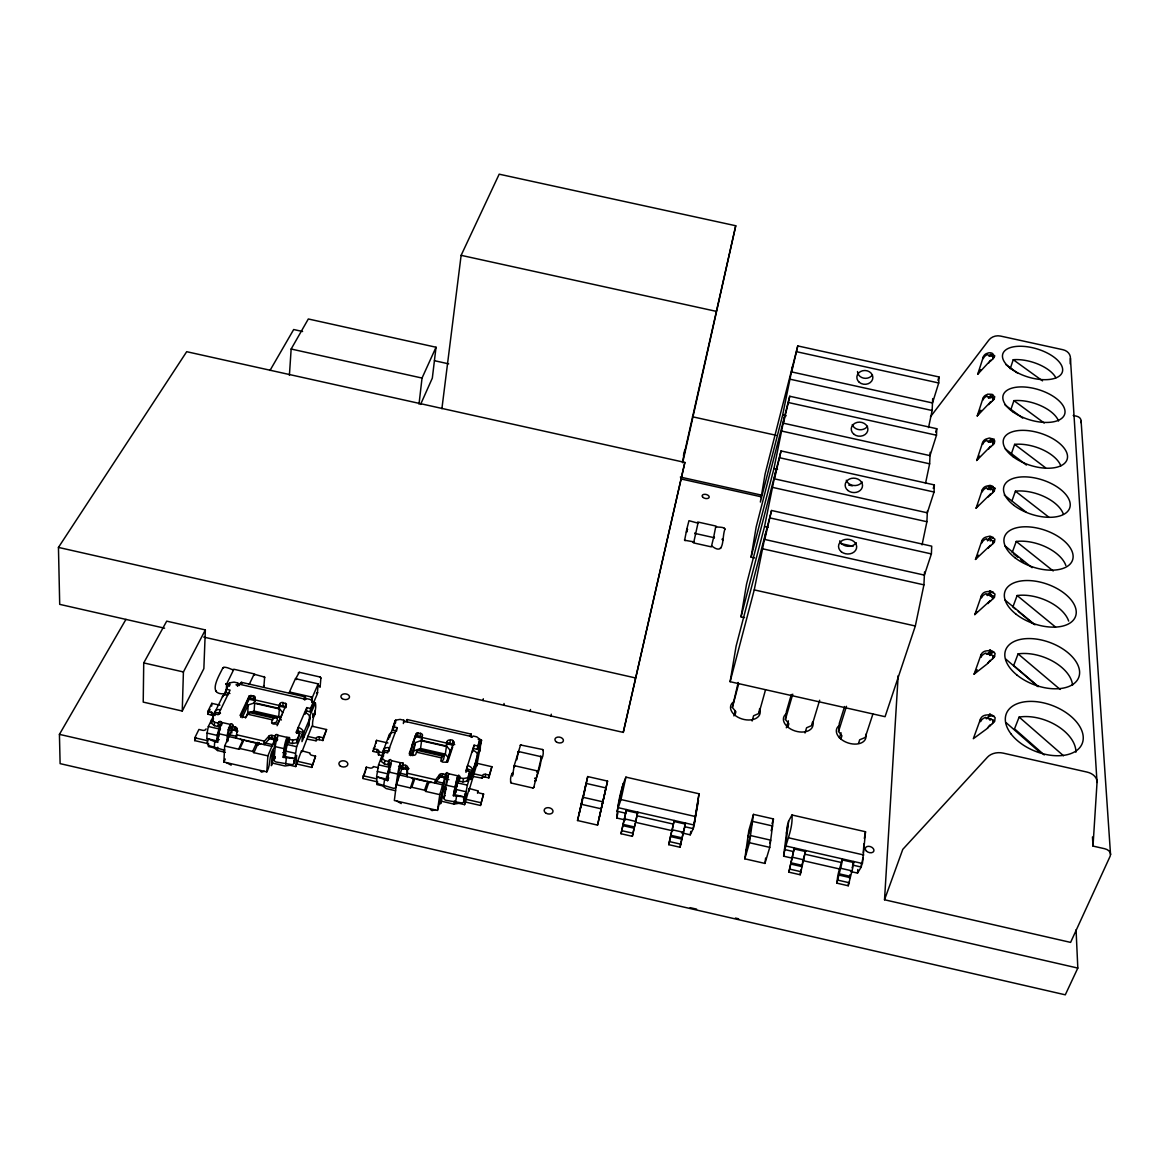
<?xml version="1.0" encoding="UTF-8"?>
<svg xmlns="http://www.w3.org/2000/svg" width="1169" height="1169" viewBox="0 0 1169 1169"><rect width="100%" height="100%" fill="white"/><g stroke="black" fill="none" stroke-linecap="round" stroke-linejoin="round"><path stroke-width="1.5" d="M143.729 662.911L143.217 702.101L182.247 711.03L203.859 668.639L205.349 629.93L166.714 621.148L143.729 662.911L183.416 671.956L205.349 629.93M231.783 733.036L232.134 726.27L235.217 726.972A2.645 1.783 1.6 0 1 237.059 728.813L236.869 732.232A2.645 1.783 1.6 0 0 235.027 730.391L231.959 729.69L224.667 745.983L223.878 762.042L266.795 771.876C271.179 764.394 268.359 754.955 274.204 747.795C274.627 745.866 273.385 730.552 278.134 735.345A8.607 1.49 -76.2 0 0 275.256 746.64L274.043 760.011A2.616 1.973 23.3 0 0 276.322 762.056L291.549 764.555A2.616 2.017 -0.3 0 0 294.223 763.225L294.296 760.259A2.616 2.017 -0.3 0 1 293.989 760.727M222.826 696.856L229.548 682.857L234.005 682.097L237.702 682.944L238.155 684.815L239.777 684.303L303.779 698.887L304.656 699.968L306.585 698.638L310.282 699.471L313.277 701.941L313 705.316L310.194 711.833L306.483 710.986L305.065 714.274M182.247 711.03L183.416 671.956M313.277 701.941L310.486 708.458L306.775 707.61L296.005 732.495L299.775 733.358L296.955 742.695L292.44 743.528L288.655 742.666C286.58 731.867 283.629 759.061 283.219 757.351L294.807 758.579L294.223 763.225M289.225 741.336L289.503 737.478L286.975 737.361A8.607 1.461 -76.3 0 0 284.096 748.671L283.219 757.351M207.965 743.645L194.697 740.605L194.799 737.8L198.92 729.456L202.632 730.304A2.601 1.753 0.8 0 0 205.627 729.631L206.08 728.886M625.503 820.024L616.75 818.022C617.7 804.17 620.447 789.952 625.926 777.122L699.033 793.78L693.261 828.646L690.221 834.827L681.483 832.825M207.834 711.41L211.501 712.242A2.572 1.724 1.1 0 1 213.153 714.434L212.875 717.547L213.153 716.787A2.572 1.724 1.1 0 0 211.384 715.033L207.717 714.201L207.834 711.41L211.808 703.343L219.933 705.185M220.415 713.148L219.129 713.821L220.415 713.148L215.228 712.418L208.345 726.49L207.074 733.095L206.855 738.574L216.893 740.883L218.954 736.09L219.787 725.978L217.142 735.389L216.893 740.883M208.535 743.338L208.403 746.553L214.044 747.839L217.566 750.527L225.354 752.31M211.384 715.033L211.501 712.242M211.691 706.12L211.808 703.343M221.292 725.335L219.114 724.838L218.121 726.534L214.351 725.671L211.399 723.129L211.531 719.695L214.497 722.237L218.282 723.1C219.407 718.993 223.6 722.72 221.262 725.803M771.555 510.488L764.745 539.464L924.387 575.119L931.386 553.916L931.722 546.171L771.555 510.488L736.105 646.136L730.114 681.702L885.065 716.699L915.327 625.999L923.919 584.851L924.533 571.992M781.053 450.927L774.492 478.852L927.324 512.811L934.046 492.017L934.352 484.916L781.053 450.927L746.538 584.149L741.029 616.837L744.565 617.627M789.747 396.262L783.449 423.207L930.013 455.632L936.486 435.233L936.764 428.716L789.747 396.262L756.168 527L751.082 557.16L754.648 557.949M797.769 345.922L791.691 371.932L932.497 402.954L938.722 382.979L938.985 376.959L797.769 345.922L765.067 474.132L760.361 502.056L782.66 414.98L792.64 366.043M225.339 693.685C206.387 695.789 219.027 675.989 222.797 668.025C224.989 665.073 235.495 671.868 232.923 669.413M214.351 725.671L214.497 722.237M215.081 715.516L215.228 712.418M307.345 739.144L316.083 740.781L316.594 737.595A2.557 1.739 4 0 1 319.473 736.923L323.17 737.756L326.575 729.544L311.889 726.183L301.938 751.901M218.121 726.534L218.282 723.1M217.566 750.527L217.712 747.21M218.749 725.218L218.91 721.799M1070.205 363.837L1070.439 358.43A10.682 9.031 -8.4 0 0 1062.913 349.721L1000.562 336.073A10.594 9.089 -6 0 0 988.857 340.077L930.466 416.807M922.049 544.9L926.9 521.725L927.397 511.014M925.512 483.44L929.633 463.815L930.173 452.345M928.537 427.591L932.131 410.509L932.701 398.6M249.289 684.289L254.243 673.899L233.873 669.252L226.611 684.07L226.245 692.691L229.942 693.524M229.372 686.261L229.548 682.857M230.059 727.805C230.059 717.839 236.839 729.31 230.059 727.805A3.916 0.774 -76.1 0 0 228.744 732.934L228.087 740.971M235.027 730.391L235.217 726.972M237.512 686.335L237.702 682.944M247.696 713.222L248.179 704.965L254.652 702.832L254.141 711.073L247.696 713.222L245.446 718.029M240.624 717.24L249.143 699.164L249.333 695.76L253.425 695.803A2.586 1.724 2.4 0 1 255.134 697.981L254.93 701.385M250.955 695.234L250.75 698.638L249.143 699.164M312.941 713.309L312.737 716.831L315.089 714.011L315.309 710.489M253.425 695.803L253.22 699.194A2.586 1.724 2.4 0 1 255.047 700.947M255.134 697.981L254.097 703.183L278.85 708.823L279.902 703.636A2.586 1.724 3.2 0 1 283.103 702.569L286.463 704.235L277.608 724.049L273.473 724.02A2.616 1.768 2.8 0 1 271.719 721.784L272.582 719.885A7.248 1.286 -76.3 0 1 273.838 718.131L277.418 717.722L277.243 720.119L276.308 722.223L272.348 723.29M1092.474 836.96L1093 846.078L1104.72 848.738A8.388 5.903 0.3 0 1 1110.155 856.19L1070.599 942.389L884.524 899.765L898.172 675.624M263.873 686.788L264.647 677.114L255.017 674.455L253.936 675.112L255.017 674.455M1093 846.078L1097.033 782.47L1070.439 358.43M275.022 736.075L271.953 735.374A2.645 1.797 2.6 0 0 268.928 736.105L264.399 741.161L264.165 744.565L268.695 739.509A2.63 1.797 2.6 0 1 271.719 738.779L274.788 739.495L275.723 737.785L277.579 737.873M289.401 375.322L291.154 349.02L308.324 318.976L436.037 347.237L432.325 378.128L420.592 404.416M268.695 739.509L268.928 736.105M266.795 771.876L267.876 755.875L274.788 739.495L268.738 738.121M271.719 738.779L271.953 735.374M272.494 763.109L273.385 750.425L272.26 752.982L271.369 765.68L272.494 763.109L284.988 765.973L290.058 765.257L295.728 766.557L301.485 750.717L310.033 753.041A2.586 1.768 3.7 0 0 311.816 755.291L315.542 756.153L311.787 767.419L296.809 764M275.373 738.165L275.606 734.76M278.85 708.823L279.902 703.636M281.378 720.002L278.777 716.699L279.362 708.472L256.42 703.241M283.103 702.569L282.854 705.959A2.586 1.724 3.1 0 0 279.654 707.026M285.587 703.139L285.908 706.777M621.996 792.144L622.376 787.044M862.854 858.134L861.232 867.047L857.535 873.097L850.491 871.475M863.263 852.756L863.935 843.799M788.607 821.164L785.626 845.932L862.459 863.496L865.513 831.744L791.983 814.983L788.607 821.164L786.416 833.146M214.248 747.839L214.716 741.672L207.541 738.589L207.278 743.309A2.601 1.768 45.5 0 0 209.295 745.72L223.615 749.987A2.616 1.973 24.7 0 0 224.886 750.001M295.728 766.557L296.619 755.393L294.88 758.739L284.798 756.431L287.764 741.526L287.326 743.323M286.712 740.766L286.975 737.361L278.134 735.345M861.495 863.467L861.232 867.047L852.508 865.06M226.801 742.11L227.312 735.666A8.607 1.71 -76.1 0 1 230.235 724.385L221.423 722.369A8.607 1.753 -76 0 0 218.486 733.65L217.829 742.373L214.716 741.672M288.655 742.666L289.488 737.931M857.535 873.097L857.812 869.502M292.44 743.528L292.703 740.123L297.233 739.29L299.775 733.358M294.88 758.739L296.634 746.684L302.742 732.422L297.905 730.859L298.183 727.454A5.977 4.252 21.8 0 1 303.589 733.109L303.487 737.376L304.188 736.412M296.955 742.695L297.233 739.29M836.872 883.165L840.584 868.26A6.488 0.774 -78 0 0 842.25 859.931L842.338 858.908L839.05 870.642A6.503 0.774 -78.1 0 0 837.442 878.27L836.872 883.165L848.256 885.766L851.982 870.861A6.488 0.804 -78.1 0 0 853.648 862.532L853.721 861.509L852.917 863.876M302.742 732.422L301.982 741.614L308.718 725.803L308.981 722.734M306.483 710.986L306.775 707.61M309.244 719.68L309.507 716.626L315.382 702.89L312.108 702.145M310.194 711.833L310.486 708.458M304.641 712.52A5.918 4.238 21.9 0 1 309.99 718.146L308.441 726.431M311.991 702.262L312.415 697.206L318.187 683.865L295.436 678.692L289.474 691.99L312.415 697.206M312.693 726.504C311.509 718.307 317.164 710.869 315.382 702.89M318.187 683.865L317.31 693.933L313 703.972M311.787 767.419L315.542 756.153M319.4 686.729L320.131 686.846L320.89 678.108L320.248 677.056L299.322 672.292L295.625 678.794L296.239 679.554L296.546 678.327L295.625 678.794M237.059 728.813L236.343 738.209L236.533 734.775L264.399 741.161M316.083 740.781A2.557 1.739 3.9 0 1 319.225 739.685L319.473 736.923M319.225 739.685L322.907 740.532L323.17 737.756M326.575 729.544L322.907 740.532M840.832 739.246L841.928 735.769L838.538 731.458L839.327 723.26L844.602 706.514M699.033 793.78L694.211 825.051L617.817 807.589L623.194 783.435M285.704 764.205L286.332 758.067M516.844 759.762L518.32 751.477L541.539 756.781L540.546 757.234L540.823 755.978C542.241 765.637 535.446 777.327 533.941 787.307L532.845 787.994L511.204 783.04C509.801 781.038 510.678 773.82 513.059 772.826L512.767 774.083L512.051 773.279M788.87 872.162L794.336 847.934L788.87 872.162L800.224 874.763L805.689 850.521L804.944 852.902M378.522 767.755L373.291 766.557L372.911 767.317A2.572 1.783 5.4 0 1 370.032 768.033L366.292 767.171L362.741 778.496L377.733 781.944M365.985 769.933L366.292 767.171M541.685 759.207L540.969 758.418L540.677 759.66C543.044 758.652 544.009 751.506 542.635 749.519L520.556 744.974L514.199 765.637L512.548 776.084M805.003 732.992L806.581 727.761L812.017 725.452L812.382 722.194M848.256 885.766L848.621 882.507M383.607 755.992L378.435 754.809L378.639 754.034A2.543 1.753 5.6 0 0 376.725 752.251L373.043 751.404L376.506 740.372L387.933 742.987M376.184 743.119L376.506 740.372M376.725 752.251L377.046 749.504L373.349 748.657M419.013 404.138L422.038 378.055L436.037 347.237M382.906 753.713L383.257 750.732A5.962 4.281 19.4 0 1 389.555 747.751L389.145 751.112L383.973 750.396L378.566 764.833L376.579 776.844L386.676 779.153L389.759 764.248L386.676 779.153M471.209 736.368L471.268 734.147L407.104 719.519M377.149 781.36L376.783 784.531L382.453 785.831L386.165 788.564L395.575 790.712M447.245 780.541L448.648 773.732L446.996 772.548L445.667 774.506L443.957 786.05L437.484 810.409L394.348 800.517L396.335 784.691L402.589 766.674L402.998 762.831L400.485 762.714A8.621 0.95 -76.6 0 0 397.708 774.068L395.721 787.292A2.601 2.002 19.9 0 1 393.076 788.213L378.566 783.888A2.601 1.856 42.1 0 1 376.579 781.476L377.134 776.83L387.626 780.658L388.839 772.037A8.621 0.994 -76.6 0 1 391.615 760.698C389.54 757.088 388.196 762.802 388.181 764.833L384.382 763.956L381.24 761.37L381.635 757.994L383.87 751.988L387.655 752.851L397.022 727.615L393.295 726.767L392.886 730.128L396.598 730.976L397.022 727.615M716.539 526.518C713.485 527.716 724.444 526.079 724.97 529.177C721.609 536.892 725.394 556.912 711.57 545.821M792.436 858.207L783.639 856.19C785.568 842.148 793.108 829.785 791.983 814.983M383.476 755.364L383.973 750.396M384.382 763.956L384.791 760.581L381.635 757.994M395.166 732.598A5.903 4.267 19.5 0 0 388.926 735.593L388.444 739.378M389.569 737.449L395.137 720.499L395.429 722.603M388.181 764.833L389.087 760.113M783.639 856.19L787.511 824.715M395.341 723.523L395.75 720.177L400.076 719.373L403.787 720.221L403.363 723.567M441.897 408.726L461.127 255.339L499.178 174.181L735.739 225.749L682.681 462.734M396.963 783.961L400.485 762.714L391.615 760.698M408.171 769.421L402.107 768.018L403.013 763.299M405.628 765.344A2.616 1.812 6.4 0 1 407.616 767.215L407.236 776.713L407.177 770.59A2.616 1.812 6.4 0 0 405.19 768.72L405.628 765.344L402.531 764.643M407.177 770.59L407.616 767.215M532.845 787.994L533.941 787.307M787.833 727.25L788.856 723.757L785.407 719.432L786.459 711.293L791.34 694.488M769.757 847.364L773.44 818.928L753.479 814.384L748.847 830.414L744.799 858.82L764.935 863.423L769.757 847.364L749.475 842.717L753.479 814.384M409.413 755.218L416.471 733.314L420.504 733.328A2.572 1.739 6.9 0 1 422.404 735.564L421.293 740.751L446.178 746.436L447.289 741.234A2.572 1.753 7.8 0 1 450.343 740.138C454.507 738.107 454.873 747.02 452.345 744.039L452.827 740.708M412.657 755.642L415.477 742.578L421.644 740.372L446.5 746.041L450.357 750.527L449.875 753.786M764.935 863.423L765.637 858.017M418.02 732.758L417.567 736.119L416.032 736.66M420.504 733.328L420.051 736.689A2.557 1.753 6.9 0 1 421.951 738.91M421.293 740.751L422.404 735.564M414.411 750.717L420.548 748.496L421.644 740.372M800.224 874.763L800.882 869.911M383.651 786.05L384.499 779.942M389.452 772.665L389.949 769.217M477.522 793.24L477.858 790.858L469.222 788.505L464.59 804.652L458.891 803.337L453.981 804.097L441.414 801.218L440.538 803.848L443.256 788.71L446.412 789.426M439.661 774.55L435.701 779.752L435.219 783.113L439.179 777.911L439.661 774.55A2.616 1.827 7.6 0 1 442.569 773.79L445.667 774.506M473.416 776.523L482.169 778.159L482.841 775.018A2.543 1.768 8.9 0 1 485.603 774.302L489.314 775.149L491.886 766.718L477.127 763.342L468.798 791.238L469.222 788.505M378.435 754.809L378.873 751.725A2.557 1.753 5.6 0 0 377.046 749.504M416.471 733.314L409.238 753.537L412.715 755.247A2.601 1.783 6.7 0 0 415.843 754.122L416.529 752.178A7.262 0.745 -76.7 0 1 417.435 750.352L419.642 749.621L444.483 755.291L443.416 759.806L441.195 761.282M988.784 362.974L990.742 360.227L977.722 374.241L983.29 357.013A6.371 5.874 22.6 0 1 987.264 353.316C990.523 351.577 996.762 354.339 989.661 355.683L987.264 354.645A6.488 4.851 -21.3 0 0 983.275 358.576L983.29 357.013M988.653 404.635L990.669 401.829L977.226 415.916L982.968 398.351A6.59 5.991 22.5 0 1 987.074 394.611L987.527 394.201C992.802 394.216 996.353 394.216 988.477 398.191A6.649 1.87 -59.9 0 1 990.684 395.56L990.552 396.145M446.178 746.436L447.289 741.234M448.195 757.527L445.316 754.151L446.5 746.041M439.179 777.911A2.616 1.827 7.6 0 1 442.072 777.151L442.569 773.79M437.484 810.409L439.792 794.642L446.105 773.147M450.343 740.138L449.846 743.484A2.557 1.753 7.8 0 0 446.806 744.58M441.414 801.218L443.256 788.71M752.12 721.01L753.581 715.764L758.929 713.441L759.645 708.575M988.506 449.203L990.596 446.339L976.685 460.469L982.632 442.554A6.839 6.123 22.4 0 1 986.884 438.77L989.412 438.039C994.731 439.763 994.585 438.083 988.331 442.291A6.853 2.017 -60.1 0 1 990.611 439.617L990.479 440.216M480.43 747.59L479.772 751.433A2.513 1.578 36 0 1 478.589 751.988M988.346 496.957L990.508 494.049L976.1 508.179L982.267 489.928A7.087 6.254 22.3 0 1 986.665 486.099L990.085 485.354C996.09 487.152 991.414 486.289 988.17 489.533A7.072 2.163 -60.3 0 1 990.523 486.845L990.391 487.444M988.185 548.29L990.421 545.324L975.487 559.425L981.872 540.809A7.365 6.386 22.3 0 1 986.431 536.951L989.982 536.133C998.121 539.377 989.515 535.694 987.586 540.896M987.995 603.599L990.333 600.574L974.814 614.602L981.449 595.635A7.672 6.517 22.4 0 1 986.183 591.733L990.45 591.28L989.88 590.827C998.341 594.407 989.5 590.053 987.381 595.576M453.397 795.724L457.532 775.763L448.648 773.732A8.636 0.731 -76.8 0 0 445.915 785.1L443.869 798.325A2.601 2.002 18.3 0 0 446.076 800.356L461.287 802.84A2.601 1.987 -5.8 0 0 464.02 801.51L464.882 796.922L453.397 795.724C453.119 795.592 460.031 761.808 459.11 781.053L462.924 781.915L467.279 781.038L469.207 774.959L469.733 771.613L465.934 770.736L474.103 745.194L477.843 746.041L479.962 739.363L476.762 736.85L473.05 736.002C472.349 739.232 468.477 736.032 471.268 734.147M456.947 786.591L458.131 779.884L454.96 794.788L465.087 797.112L466.329 793.634L464.59 804.652M453.981 804.097L454.478 800.838M455.72 792.714L456.451 789.849M459.11 781.053L460.06 776.348M987.805 663.378L990.231 660.295L987.118 663.963L974.098 674.177L980.996 654.859A7.993 6.649 22.5 0 1 985.92 650.943L990.362 650.461L989.748 649.935L994.03 652.039L990.099 651.834L987.6 653.997A7.862 2.747 -61.6 0 1 990.245 651.235L990.099 651.834M462.924 781.915L463.435 778.569L467.805 777.692L469.733 771.613M987.586 728.17L990.114 725.028L986.884 728.755L973.324 738.706L980.499 719.052A8.358 6.795 22.6 0 1 985.628 715.107L990.245 714.624L989.617 713.996L994.074 716.217L989.982 715.793L986.914 718.614M465.963 772.373L467.6 765.563A5.947 4.296 17.3 0 1 472.714 771.175L472.159 775.339L477.551 755.817A5.903 4.296 17.3 0 0 472.495 750.235M467.279 781.038L467.805 777.692M465.087 797.112L467.352 785.13L471.969 770.503L467.074 768.924L468.184 770.137M472.495 751.901L474.103 745.194M483.016 700.567L483.308 698.77M471.969 770.503L470.522 779.562L475.637 763.342M473.577 748.525L477.303 749.387L477.843 746.041M476.368 758.813L481.54 740.196L478.238 739.436M479.962 739.363L477.303 749.387M477.127 763.342L476.689 766.075L481.54 740.196M730.114 681.702L754.239 589.892L765.973 531.88M741.029 616.837L764.526 526.561L775.617 471.896M751.082 557.16L773.966 468.462L784.472 416.807M445.111 793.342L445.886 788.593M446.397 785.422L447.055 781.447M734.95 715.267L735.885 711.76L732.364 707.42L738.18 682.477M465.408 802.022L480.474 805.47L483.571 794.014L479.831 793.152A2.572 1.797 8.8 0 1 477.858 790.858M482.169 778.159A2.543 1.768 8.9 0 1 485.164 777.034L485.603 774.302M483.571 794.014L480.474 805.47M804.447 855.124L802.504 862.284M455.515 802.519L456.524 796.44M485.164 777.034L488.861 777.882L489.314 775.149M491.886 766.718L488.861 777.882M503.751 705.272L504.058 703.49M690.221 834.827L690.835 831.334M864.329 838.436L865.513 831.744M530.171 711.278L530.492 709.495M697.396 522.251L697.981 523.157L688.965 520.687L686.802 529.133L684.61 540.253L693.86 541.861L692.939 542.431M684.406 827.667L685.531 823.064L684.201 829.595M534.701 781.33L535.709 780.892L541.539 756.781M683.544 832.343L672.204 829.756L674.206 820.477L668.756 844.661L680.08 847.262L684.245 828.47M550.935 715.998L551.271 714.215M680.08 847.262L680.679 844.062M713.587 537.579L715.852 526.05L698.214 522.105L693.626 542.913L711.337 546.873L713.587 537.579L695.803 533.605M668.756 844.661L671.386 832.284M680.986 842.469L684.055 829.332M980.499 719.052L980.47 721.668A8.3 5.304 -14.5 0 1 985.613 717.328L986.168 718.657L987.951 717.839L988.667 718.935L990.903 718.745L989.617 719.972L991.663 719.388L994.614 721.156L989.968 726.022M990.625 354.938L990.757 354.353A6.459 1.753 -59.7 0 0 989.091 356.282M980.996 654.859L980.966 657.285A7.978 5.26 -15.4 0 1 985.905 652.989L986.446 654.231L988.141 653.442L988.842 654.465L990.976 654.289L989.748 655.444L991.721 654.888L994.541 656.627L990.085 661.259M577.515 820.521L587.715 776.567L607.559 781.097L597.534 825.109L577.515 820.521L582.615 799.669M579.239 813.507L582.659 797.2L602.751 801.788L599.171 818.081M584.295 792.83L587.715 776.567M621.031 833.731L626.482 809.562L624.407 818.826L635.731 821.412L637.777 812.148L632.327 836.332L621.031 833.731L623.778 821.398M534.861 780.717L535.709 780.892M801.393 866.887L802.124 863.686M632.327 836.332L635.045 823.97M981.449 595.635L981.434 597.87A7.686 5.217 -16.3 0 1 986.168 593.633L986.694 594.787L988.331 594.027L988.989 594.992L991.049 594.831L989.865 595.912L991.765 595.401L994.468 597.096L990.187 601.524M597.534 825.109L607.559 781.097M602.4 804.184L605.966 787.935L586.049 783.391L582.966 798.032L583.872 794.54M625.634 813.186L616.998 811.213L620.973 799.538L625.926 777.122M682.375 462.164L735.739 225.749M203.713 637.076L623.267 732.393L684.859 462.427L186.689 351.694L58.45 547.413L59.707 604.358L164.595 628.191M684.859 462.427L623.267 732.393M616.75 818.022L617.904 812.835M981.872 540.809L981.858 542.884A7.409 5.144 -17.3 0 1 986.431 538.704L986.928 539.786L988.506 539.055L991.122 539.8L989.968 540.838L991.809 540.356L994.41 542.007L990.289 546.244M390.256 767.507L390.957 764.789M683.47 455.53L684.698 450.24M990.304 538.164L990.435 537.565A7.321 2.338 -60.7 0 0 987.995 540.283M685.063 540.677L684.493 539.771M982.267 489.928L982.252 491.842A7.16 5.085 -18.2 0 1 986.651 487.721L987.133 488.744L991.18 488.744L990.085 489.723L991.838 489.27L994.351 490.892L990.377 494.955M990.201 592.815L990.348 592.215A7.584 2.528 -61.1 0 0 987.805 594.948M982.632 442.554L982.618 444.337A6.912 5.012 -19.2 0 1 986.87 440.289L987.337 441.254L991.239 441.224L990.172 442.174L991.882 441.736L994.308 443.314L990.464 447.216M312.634 717.225L315.089 714.011M852.099 867.749L852.303 866.901M982.968 398.351L982.968 400.017A6.693 4.939 -20.2 0 1 987.074 396.028L987.527 396.949L991.297 396.905L990.26 397.811L991.911 397.402L994.249 398.936L990.552 402.691M698.492 800.604L693.261 828.646L684.596 826.673M989.982 715.793L990.128 715.194A8.183 2.981 -62.2 0 0 987.381 717.956M724.385 528.271L724.97 529.177M732.364 707.42L738.676 683.748M720.046 548.495L720.952 547.925M733.913 715.925L735.316 710.679M758.929 713.441L765.52 689.812M747.853 837.428L752.5 821.383L772.534 825.957L771.087 830.75M745.822 851.631L750.483 835.543L770.692 840.16L769.728 843.375M744.799 858.82L749.475 842.717M785.407 719.432L792.757 694.167M786.328 727.805L788.374 720.835M772.008 823.736L773.44 818.928M812.017 725.452L819.659 700.246M937.947 380.29L938.985 376.959M472.714 771.175L477.551 755.817M838.538 731.458L846.473 706.31M992.598 658.936L993.299 655.721L993.679 657.782M992.583 723.611L993.314 720.236L993.723 722.384M935.697 432.106L936.764 428.716M839.4 737.96L841.052 732.758M992.627 492.85L993.241 490.03L993.592 491.857M992.613 544.082L993.255 541.13L993.621 543.03M992.598 599.288L993.27 596.205L993.65 598.177M992.642 400.733L993.226 398.118L993.548 399.813M992.627 445.184L993.241 442.481L993.562 444.235M990.625 361.046L992.642 359.146L993.212 356.633L989.617 355.595M933.242 488.379L934.352 484.916M858.557 743.25L859.683 739.787L865.206 737.493L872.892 714.069M277.331 740.298L277.608 739.451M453.806 741.818L447.04 762.159L442.963 762.159A2.601 1.797 7.6 0 1 441.02 759.865L442.32 756.343L444.483 755.291M447.669 762.13L452.739 746.859M446.5 762.086L450.357 750.527M1010.206 368.746L1013.245 359.716A29.897 14.335 16.7 0 1 1055.855 377.806M425.721 791.428L428.716 782.616L427.576 781.389L424.581 790.2L425.721 791.428L439.792 794.642M992.992 442.393L994.132 439.033M463.421 798.938A2.601 1.987 -5.8 0 0 463.757 798.471L464.195 800.999M1010.776 409.837L1013.918 400.646A30.92 15.285 17.2 0 1 1058.544 421.015M443.869 797.784L444.863 794.92M443.869 798.325L444.863 795.461M410.392 787.921L413.461 779.124L414.863 778.481L411.795 787.278L410.392 787.921L396.335 784.691M1011.39 453.718L1014.648 444.366A32.031 16.337 17.7 0 1 1060.809 465.861M542.635 749.519L543.307 750.6M410.801 755.715L415.477 742.578M1012.033 500.697L1015.408 491.185A33.229 17.506 18.2 0 1 1063.249 513.907M412.043 744.945L415.053 736.514L421.936 738.092M884.524 899.765L902.775 849.366L987.498 757.147A14.189 10.463 1.9 0 1 1003.207 753.128L1086.995 772.066A14.335 10.404 -0.1 0 1 1097.033 782.47M1012.149 552.703L1016.241 541.452A34.515 18.792 18.9 0 1 1065.85 565.504M403.787 720.221L403.831 721.887L405.95 721.609A8.402 0.95 -76.8 0 1 407.221 721.784M1068.656 621.075A35.918 20.238 19.6 0 0 1017.132 595.532L1012.88 606.974L1015.569 609.195M383.257 750.732L388.926 735.593M393.295 726.767L395.75 720.177M381.24 761.37L382.921 756.869M392.886 730.128L394.727 725.175M511.204 783.04L510.517 781.944M363.281 777.078L365.444 771.365M373.043 751.404L374.928 746.436M1072.528 685.355A37.437 21.846 20.6 0 0 1018.097 653.895L1013.669 665.497L1038.277 686.466M521.257 744.653L520.19 745.325M387.626 780.658L388.736 777.838L386.208 777.253M1075.875 752.222A39.118 23.643 21.6 0 0 1057.171 725.861A39.118 23.643 21.6 0 0 1019.134 717.079L1014.531 728.828L1044.253 754.94M303.589 733.109L309.99 718.146M296.824 733.372L297.905 730.859L299.089 732.086L297.905 730.859M277.111 725.744L282.138 714.493M267.876 755.875L253.892 752.675L252.679 751.433L256.581 742.856L257.779 744.083L260.702 743.82M256.435 745.121L257.662 742.403M253.892 752.675L257.779 744.083M258.013 745.384L259.24 742.651M238.637 749.183L242.611 740.62L243.926 739.962L239.966 748.525L238.637 749.183L224.667 745.983M994.614 721.156L995.17 717.649L992.583 715.53M277.418 717.722L252.709 712.082L248.88 712.447A7.248 1.388 -76.2 0 0 247.565 714.171L246.688 716.056A2.616 1.753 2 0 1 243.4 717.152L240.04 715.472L249.333 695.76M1076.064 929.837L1077.818 968.078L1065.295 994.819L60.116 763.635L59.429 734.366L125.96 619.365M242.158 717.766L248.179 704.965M223.878 762.042L225.296 759.032M246.001 703.986L248.325 699.062L255.163 700.611M232.134 726.27L232.763 724.97M273.999 759.47L275.329 756.694M274.043 760.011L275.358 757.234M994.541 656.627L995.082 653.383L992.583 651.498M211.399 723.129L213.532 718.73M194.697 740.605L196.071 737.829M207.717 714.201L210.099 709.349M994.468 597.096L994.994 594.086L992.598 592.405M994.41 542.007L994.907 539.201L992.613 537.711M994.351 490.892L994.834 488.277L992.613 486.932M284.798 756.431L285.864 754.429M994.308 443.314L994.775 440.874L992.627 439.676M994.249 398.936L994.702 396.642L992.627 395.575M992.642 359.146L994.804 355.931L992.642 354.324M269.981 370.485L293.682 329.526L302.581 331.499M977.722 374.241L980.601 369.682M977.226 415.916L980.849 410.202M976.685 460.469L979.505 456.071M976.1 508.179L978.044 505.169M975.487 559.425L978.278 555.143M974.814 614.602L976.758 611.665M974.098 674.177L977.109 669.662M457.021 779.124L458.569 778.539L459.549 779.694M445.608 776.508L447.172 775.924L448.151 777.093M400.046 766.09L401.625 765.52L402.589 766.674M388.678 763.489L391.191 763.591M264.077 676.515L264.72 677.567M216.25 691.61L215.607 690.543M298.241 672.949L299.322 672.292M222.797 668.025L223.863 667.353M264.267 771.292L261.578 772.139L260.307 771.029M434.956 809.825L432.033 810.628L430.411 809.43M431.566 782.324L428.716 782.616M401.259 803.556L396.875 801.101M231.155 765.154L226.406 762.612M461.127 255.339L715.837 311.261M796.849 351.767L938.722 382.979M1073.2 415.463L1076.722 416.237A6.283 5.202 -7 0 1 1080.843 422.608M790.507 379.297L932.131 410.509M788.739 402.604L936.486 435.233M782.66 414.98L786.211 415.769M782.163 431.171L929.633 463.815M692.457 416.763L776.274 435.336M434.43 360.695L448.677 363.851M988.287 486.888L995.345 488.452M291.154 349.02L422.038 378.055M779.942 457.824L934.046 492.017M773.966 468.462L777.531 469.251M848.752 485.077L852.318 485.866M773.104 487.517L926.9 521.725M680.343 477.069L761.691 495.174M681.746 479.115L761.267 496.81M770.356 518.013L931.386 553.916M764.526 526.561L768.077 527.351M840.716 543.556L853.122 546.318M763.225 548.933L923.919 584.851M754.239 589.892L915.327 625.999M58.45 547.413L635.366 677.918M439.076 776.479L445.17 777.867L442.072 777.151M241.413 682.331L305.226 696.87M405.95 721.609L470.303 736.265M235.992 684.8L239.265 685.545M226.611 684.07L230.045 684.844M226.406 689.286L230.103 690.119L218.15 714.712L214.395 713.85M415.17 735.564L422.053 737.142M446.134 742.636L454.741 744.595M421.746 737.405L446.675 743.089M248.369 698.098L255.222 699.661M279.157 705.112L286.01 706.675M254.301 699.778L279.084 705.433M447.712 743.966L452.871 745.15M279.099 706.076L285.937 707.64M514.199 765.637L537.623 770.985M420.548 748.496L445.316 754.151M254.141 711.073L278.777 716.699M417.435 750.352L442.525 756.08M248.88 712.447L273.838 718.131M416.529 752.178L441.677 757.921M247.565 714.171L272.582 719.885M620.973 799.538L695.058 816.459M789.265 837.968L863.789 854.992M473.854 773.79L482.505 775.778M307.579 736.368L316.185 738.34M626.263 810.57L637.558 813.142M674.016 821.486L685.341 824.072M794.219 848.957L805.587 851.543M842.25 859.931L853.648 862.532M636.915 815.772L673.286 824.087M784.516 849.512L793.21 851.5M804.564 854.101L841.154 862.459M580.949 804.199L601.129 808.802M384.791 760.581L388.59 761.457M459.636 777.692L463.435 778.569M288.918 739.261L292.703 740.123M398.527 766.265L402.034 767.054M405.541 767.858L409.048 768.661M438.843 775.485L447.61 777.487M228.496 727.966L237.219 729.967M268.592 737.142L277.301 739.129M402.107 768.018L405.19 768.72M792.494 857.257L803.877 859.873M840.584 868.26L851.982 870.861M635.994 822.421L672.73 830.823M803.001 860.618L839.941 869.064M399.856 768.457L403.363 769.26M445.433 778.89L448.94 779.694M228.057 729.763L231.535 730.552M273.371 740.123L276.863 740.927M378.566 764.833L388.707 767.142M457.181 782.806L467.352 785.13M208.345 726.49L218.428 728.798M286.522 744.375L296.634 746.684M407.674 773.337L435.701 779.752M400.236 773.235L407.002 774.784M434.956 781.184L443.431 783.128M623.135 824.393L634.431 826.98M670.845 835.309L682.155 837.895M790.916 862.78L802.27 865.381M838.904 873.754L850.272 876.355M229.562 734.79L236.299 736.324M264.092 742.695L272.523 744.624M388.839 772.037L397.708 774.068M445.915 785.1L454.814 787.132M622.858 825.635L634.153 828.207M670.568 836.551L681.878 839.137M790.624 864.023L801.992 866.624M838.611 874.996L849.995 877.598M218.486 733.65L227.312 735.666M275.256 746.64L284.096 748.671M399.798 775.047L443.007 784.94M229.109 736.587L272.07 746.421M413.461 779.124L411.225 777.663M242.611 740.62L240.478 739.188M377.207 771.438L387.334 773.746M455.778 789.411L465.934 791.734M442.481 786.649L445.973 787.453M207.074 733.095L217.142 735.389M285.207 750.98L295.304 753.289M282.81 752.573L285.952 753.304M621.747 830.677L633.072 833.263M669.574 841.622L680.899 844.208M789.908 869.166L801.291 871.767M837.998 880.169L849.41 882.785M216.747 739.056L219.261 739.626M363.048 775.734L376.389 778.788M465.846 799.275L480.927 802.738M411.795 787.278L424.581 790.2M194.799 737.8L208.082 740.839M297.028 761.209L312.021 764.643M239.966 748.525L252.679 751.433M59.429 734.366L1077.818 968.078M231.959 729.69L238.008 731.093M690.134 907.655L696.607 909.146M735.374 918.06L738.618 918.805M378.873 751.725L383.987 753.114M467.074 768.924L468.082 769.626M319.502 686.101L320.131 686.846M263.551 685.618L264.15 686.378M1013.245 359.716L1042.543 380.875M1006.012 364.713L1017.921 373.364M1013.918 400.646L1044.209 423.032M1004.989 404.942L1022.67 418.093M1014.648 444.366L1045.539 467.775M1005.252 448.911L1026.397 465.043M1015.408 491.185L1048.9 517.224M1004.273 495.028L1026.207 512.183M1016.241 541.452L1053.196 570.954M1004.697 545.66L1032.095 567.681M994.205 357.436L993.212 356.633L993.518 358.269M1013.567 553.843L1017.804 557.248M1020.625 559.527L1023.445 561.792M1017.132 595.532L1055.534 627.052M1005.15 600.15L1034.974 624.816M1018.257 611.416L1033.148 623.735M1018.097 653.895L1060.122 689.418M1005.647 658.995L1038.072 686.627M1019.134 717.079L1063.498 755.744M1006.173 722.705L1039.986 752.427M279.362 708.472L282.854 712.885M320.89 678.108L320.248 677.056M464.619 793.883L464.882 796.922M463.757 798.471L464.02 801.51M1081.12 421.264L1110.55 854.671M992.335 651.659A12.333 7.189 19.3 0 1 989.237 654.333M989.383 594.086A11.909 6.736 18.6 0 1 992.349 597.87M425.633 781.389A2.616 1.87 18.2 0 0 424.99 781.184L417.348 779.431A2.616 1.87 18.4 0 0 416.69 779.343M303.779 698.887A8.388 1.388 -76.5 0 1 305.635 699.194M239.777 684.303A8.388 1.666 -76.3 0 1 241.954 683.47M227.75 694.985A5.933 4.208 23.8 0 0 221.847 698.039L214.628 712.783A5.991 4.223 23.7 0 1 220.576 709.729M220.035 730.099A3.916 0.789 -76 0 1 220.415 728.258M315.002 714.405A2.513 1.505 39 0 1 313.394 714.917M254.667 742.87A2.63 1.841 22.5 0 0 254.024 742.651L246.44 740.912A2.63 1.841 22.7 0 0 245.782 740.825M849.279 877.846A6.503 0.818 -78.1 0 1 850.009 874.646M872.439 374.84A7.978 6.882 2.1 0 1 863.57 378.128A7.978 6.882 2.1 0 1 857.491 371.552M867.5 426.217A8.3 7.043 3.1 0 1 859.347 429.71A8.3 7.043 3.1 0 1 852.274 424.595M862.137 481.979A8.651 7.189 4 0 1 853.648 485.5A8.651 7.189 4 0 1 846.283 480.24M856.307 542.708A9.031 7.35 4.8 0 1 847.452 546.259A9.031 7.35 4.8 0 1 839.737 540.838M989.968 594.13A11.909 6.736 18.6 0 1 992.949 597.914M812.791 722.384A15.212 9.747 16.9 0 1 795.11 730.976A15.212 9.747 16.9 0 1 786.05 713.923M759.982 710.431A15.153 9.761 15.5 0 1 741.935 718.935A15.153 9.761 15.5 0 1 733.372 701.999M865.674 734.351A15.285 9.732 18.1 0 1 848.387 743.046A15.285 9.732 18.1 0 1 838.816 725.861M992.949 651.703A12.333 7.189 19.3 0 1 989.851 654.377M515.003 766.206L513.907 766.893L515.003 766.206M536.644 771.145L537.331 772.241L536.644 771.145M216.674 681.819L216.674 681.819M225.807 683.894L226.859 684.172L225.807 683.894M317.369 683.704L318.363 683.967L317.369 683.704M519.211 751.696L518.378 751.535L519.211 751.696M722.325 539.084L722.661 540.122L722.325 539.084M534.642 778.408L535.563 778.642L534.642 778.408M714.42 537.316L713.674 538.12L714.42 537.316M695.131 533.006L695.467 534.043L695.131 533.006M687.518 529.411L686.802 529.133L687.518 529.411M687.24 531.237L686.495 532.041L687.24 531.237M289.459 692.808L290.263 692.545L289.459 692.808M317.603 692.72L316.536 693.392L317.603 692.72M311.465 697.367L312.123 698.448L311.465 697.367M1011.229 734.176A40.769 24.403 21.5 0 0 1078.695 748.788A40.769 24.403 21.5 0 0 1042.938 702.73A40.769 24.403 21.5 0 0 1011.229 734.176M1016.709 674.834A39.015 22.532 20.4 0 0 1078.651 677.625A39.015 22.532 20.4 0 0 1031.277 638.61A39.015 22.532 20.4 0 0 1016.709 674.834M1015.744 613.944A37.423 20.867 19.5 0 0 1075.305 616.998A37.423 20.867 19.5 0 0 1029.831 580.598A37.423 20.867 19.5 0 0 1015.744 613.944M1014.853 557.642A35.947 19.376 18.8 0 0 1072.221 560.915A35.947 19.376 18.8 0 0 1028.486 526.868A35.947 19.376 18.8 0 0 1014.853 557.642M1014.034 505.432A34.602 18.032 18.1 0 0 1069.343 508.895A34.602 18.032 18.1 0 0 1027.244 476.952A34.602 18.032 18.1 0 0 1014.034 505.432M1013.275 456.889A33.346 16.834 17.6 0 0 1066.683 460.498A33.346 16.834 17.6 0 0 1026.075 430.455A33.346 16.834 17.6 0 0 1013.275 456.889M1011.901 369.346A31.11 14.744 16.7 0 0 1061.861 373.159A31.11 14.744 16.7 0 0 1023.971 346.404A31.11 14.744 16.7 0 0 1011.901 369.346M1012.573 411.634A32.191 15.738 17.1 0 0 1064.199 415.36A32.191 15.738 17.1 0 0 1024.994 387.041A32.191 15.738 17.1 0 0 1012.573 411.634M859.303 382.336A8.008 6.912 2.2 0 0 872.629 379.136A8.008 6.912 2.2 0 0 862.62 370.748A8.008 6.912 2.2 0 0 859.303 382.336M853.808 434.181A8.344 7.058 3.2 0 0 867.661 430.981A8.344 7.058 3.2 0 0 857.242 422.36A8.344 7.058 3.2 0 0 853.808 434.181M847.846 490.454A8.694 7.204 4.1 0 0 862.284 487.268A8.694 7.204 4.1 0 0 851.397 478.399A8.694 7.204 4.1 0 0 847.846 490.454M841.344 551.783A9.089 7.365 4.9 0 0 856.424 548.626A9.089 7.365 4.9 0 0 845.041 539.479A9.089 7.365 4.9 0 0 841.344 551.783M866.39 851.032A4.486 3.025 20.4 0 0 873.74 851.295A4.486 3.025 20.4 0 0 868.699 846.312A4.486 3.025 20.4 0 0 866.39 851.032M342.152 698.594A4.325 2.879 4.9 0 0 349.37 697.659A4.325 2.879 4.9 0 0 344.081 693.875A4.325 2.879 4.9 0 0 342.152 698.594M556.429 741.964A4.296 2.908 11 0 0 563.356 740.956A4.296 2.908 11 0 0 557.715 737.098A4.296 2.908 11 0 0 556.429 741.964M702.89 497.307A3.609 2.046 12.9 0 0 708.969 497.716A3.609 2.046 12.9 0 0 705.155 494.312A3.609 2.046 12.9 0 0 702.89 497.307M340.208 765.958A4.501 3.112 4.6 0 0 347.719 764.877A4.501 3.112 4.6 0 0 342.225 760.829A4.501 3.112 4.6 0 0 340.208 765.958M545.718 812.996A4.486 3.156 11.1 0 0 552.952 811.841A4.486 3.156 11.1 0 0 547.092 807.706A4.486 3.156 11.1 0 0 545.718 812.996"/></g></svg>
